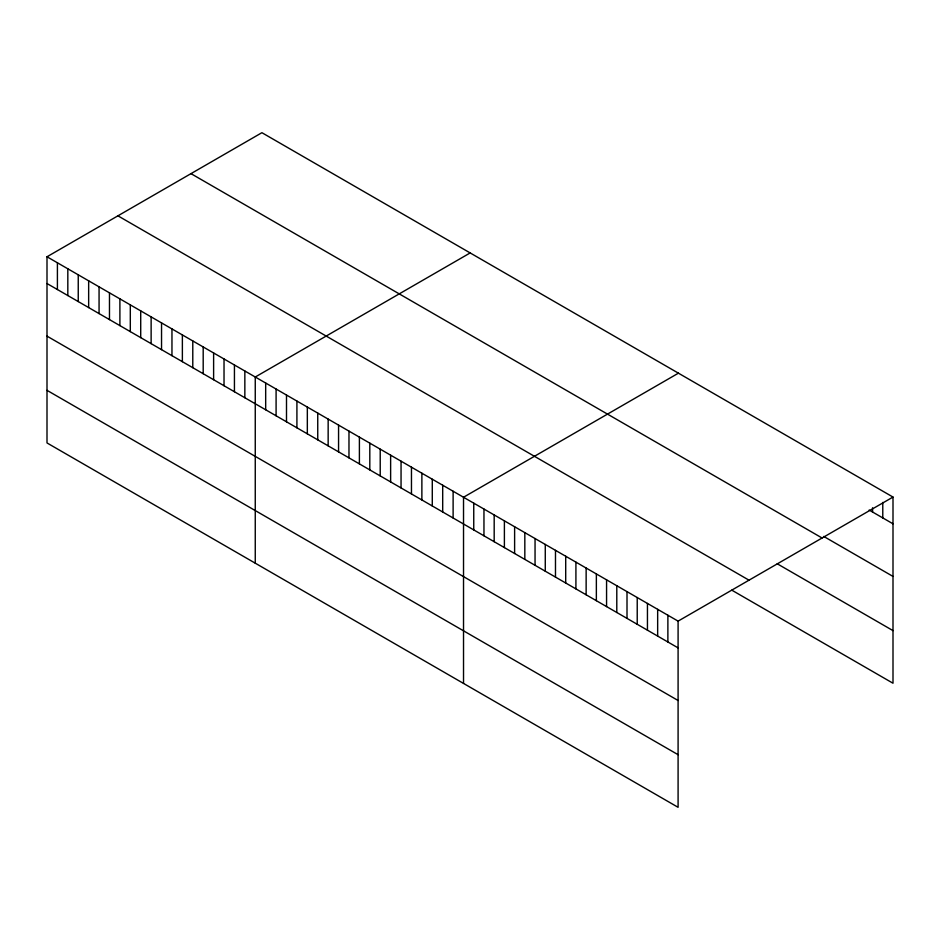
<?xml version="1.0" encoding="UTF-8"?>
<svg xmlns="http://www.w3.org/2000/svg" width="940" height="940" viewBox="0 0 940 940"><rect width="100%" height="100%" fill="white"/><g stroke="black" fill="none" stroke-linecap="round" stroke-linejoin="round"><path stroke-width="1.41" d="M47 256.773L678.093 621.129L678.093 807.307L47 442.94L47 256.773L261.908 132.693L893 497.06L893 683.227L731.79 590.155M470.164 252.93L255.257 377.011L255.257 563.178M678.422 373.168L463.526 497.248L463.526 683.427M678.093 621.129L893 497.06M869.159 510.044L893 523.815M823.745 536.435L893 576.42M190.984 173.642L822.077 537.997M777.204 563.765L893 630.623M117.923 215.824L749.016 580.18M47 283.528L678.093 647.883M47 336.132L678.093 700.5M47 390.335L678.093 754.702M882.778 502.418L882.778 517.917M872.567 507.788L872.567 512.018M667.882 615.23L667.882 641.985M657.659 609.332L657.659 636.086M647.448 603.433L647.448 630.188M637.226 597.535L637.226 624.289M627.004 591.636L627.004 618.391M616.793 585.738L616.793 612.492M606.57 579.839L606.57 606.594M596.36 573.941L596.36 600.695M586.137 568.03L586.137 594.797M575.914 562.132L575.914 588.898M565.704 556.233L565.704 583M555.481 550.335L555.481 577.101M545.27 544.436L545.27 571.191M535.048 538.538L535.048 565.293M524.826 532.639L524.826 559.394M514.615 526.741L514.615 553.495M504.392 520.842L504.392 547.597M494.182 514.944L494.182 541.698M483.959 509.045L483.959 535.8M473.748 503.147L473.748 529.902M453.115 491.232L453.115 517.987M442.693 485.216L442.693 511.983M432.282 479.212L432.282 505.967M421.872 473.196L421.872 499.951M411.462 467.192L411.462 493.947M401.051 461.176L401.051 487.93M390.629 455.16L390.629 481.914M380.218 449.156L380.218 475.91M369.808 443.139L369.808 469.894M359.397 437.123L359.397 463.878M348.975 431.119L348.975 457.874M338.565 425.103L338.565 451.858M328.154 419.087L328.154 445.842M317.744 413.083L317.744 439.838M307.333 407.067L307.333 433.822M296.911 401.051L296.911 427.818M286.5 395.047L286.5 421.802M276.09 389.031L276.09 415.786M265.679 383.015L265.679 409.781M244.846 370.995L244.846 397.749M234.436 364.978L234.436 391.745M224.025 358.974L224.025 385.729M213.615 352.958L213.615 379.713M203.193 346.942L203.193 373.709M192.782 340.938L192.782 367.693M182.372 334.922L182.372 361.677M171.961 328.906L171.961 355.673M161.539 322.902L161.539 349.656M151.129 316.886L151.129 343.64M140.718 310.87L140.718 337.636M130.308 304.865L130.308 331.62M119.897 298.85L119.897 325.604M109.475 292.834L109.475 319.6M99.064 286.829L99.064 313.584M88.654 280.813L88.654 307.568M78.243 274.809L78.243 301.564M67.821 268.793L67.821 295.548M57.41 262.777L57.41 289.532"/></g></svg>
